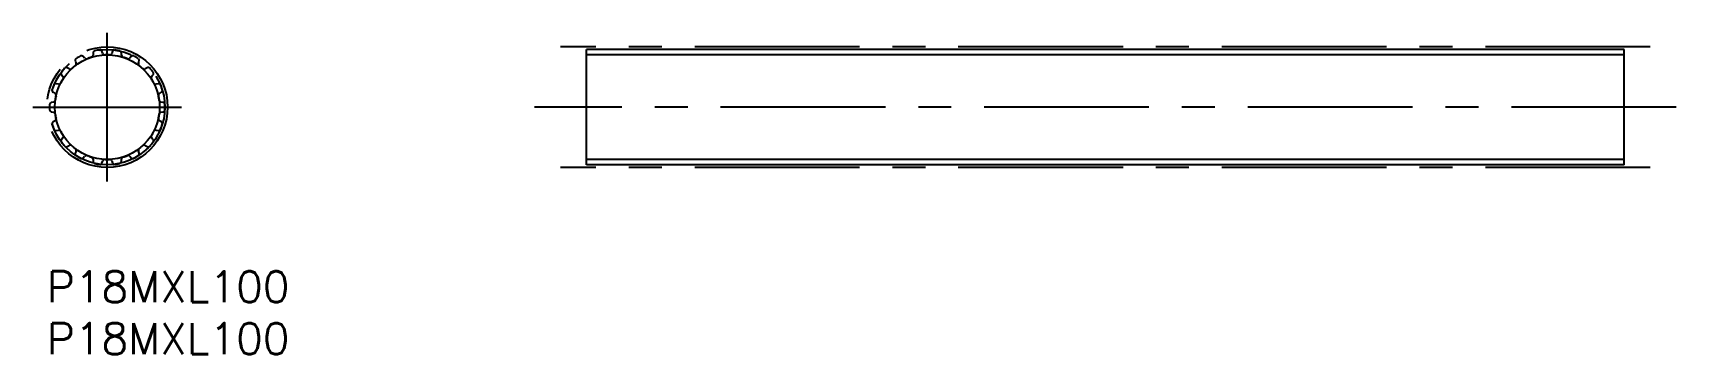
# Model space of a CAD drawing. Extents: x -1 to 157, y -8 to 23.
import ezdxf

# ---------------------------------------------------------------- set-up
doc = ezdxf.new("R2010")
doc.units = 0
doc.header["$LTSCALE"] = 0.5
doc.linetypes.add('CENTER', pattern=[50.8, 31.75, -6.35, 6.35, -6.35])
doc.linetypes.add('PHANTOM', pattern=[63.5, 31.75, -6.35, 6.35, -6.35, 6.35, -6.35])
for name, color, linetype in [('MSM_CENTER', 1, 'CENTER'), ('MSM_CONTINUOUS', 7, 'CONTINUOUS'), ('MSM_IMAGINARY', 6, 'PHANTOM'), ('MSM_NARROW', 5, 'CONTINUOUS'), ('MSM_PART_NUMBER', 7, 'CONTINUOUS')]:
    doc.layers.add(name, color=color, linetype=linetype)
doc.styles.get("Standard").update_dxf_attribs({"font": 'txt.shx', "height": 3, "bigfont": 'bigfont.shx'})

msp = doc.modelspace()

# ---------------------------------------------------------------- linework, layer by layer
at = {"layer": 'MSM_CENTER'}
for p, q in [((5.82, 8.65), (5.82, 22.99)), ((154.51, 21.64), (49.51, 21.64)), ((-1.35, 15.82), (12.99, 15.82)), ((157.01, 15.82), (47.01, 15.82)), ((154.51, 10), (49.51, 10))]:
    msp.add_line(p, q, dxfattribs=at)
msp.add_circle((5.82, 15.82), 5.82, dxfattribs=at)
at = {"layer": 'MSM_CONTINUOUS'}
for p, q in [((3.64, 20.54), (3.5, 20.71)), ((4.45, 21.06), (4.45, 20.84)), ((5.39, 21), (5.31, 21.21)), ((6.33, 21.21), (6.25, 21)), ((7.19, 20.84), (7.19, 21.06)), ((8.14, 20.71), (8, 20.54)), ((52.01, 10.26), (52.01, 21.39)), ((152.01, 21.39), (52.01, 21.39)), ((152.01, 10.26), (152.01, 21.39)), ((2.16, 19.51), (1.97, 19.62)), ((2.74, 20.27), (2.82, 20.07)), ((8.82, 20.07), (8.9, 20.27)), ((9.67, 19.62), (9.48, 19.51)), ((1.12, 18.04), (0.9, 18.08)), ((1.41, 18.95), (1.55, 18.78)), ((10.09, 18.78), (10.23, 18.95)), ((10.74, 18.08), (10.52, 18.04)), ((0.64, 16.3), (0.43, 16.26)), ((0.6, 17.25), (0.79, 17.14)), ((10.85, 17.14), (11.04, 17.25)), ((11.21, 16.26), (11, 16.3)), ((0.43, 15.38), (0.64, 15.34)), ((0.79, 14.5), (0.6, 14.39)), ((11.04, 14.39), (10.85, 14.5)), ((11, 15.34), (11.21, 15.38)), ((0.9, 13.56), (1.12, 13.6)), ((1.55, 12.86), (1.41, 12.69)), ((10.23, 12.69), (10.09, 12.86)), ((10.52, 13.6), (10.74, 13.56)), ((1.97, 12.02), (2.16, 12.13)), ((2.82, 11.57), (2.74, 11.37)), ((3.5, 10.93), (3.64, 11.1)), ((8, 11.1), (8.14, 10.93)), ((8.9, 11.37), (8.82, 11.57)), ((9.48, 12.13), (9.67, 12.02)), ((4.45, 10.8), (4.45, 10.58)), ((5.31, 10.43), (5.39, 10.64)), ((6.25, 10.64), (6.33, 10.43)), ((7.19, 10.58), (7.19, 10.8)), ((152.01, 10.26), (52.01, 10.26))]:
    msp.add_line(p, q, dxfattribs=at)
for centre, radius, start, end in [((5.82, 15.82), 5.56, 117.4372, 122.5628), ((3.35, 20.58), 0.2, 40, 117.4372), ((5.82, 15.82), 5.06, 107.3483, 112.6517), ((4.25, 20.84), 0.2, 287.3483, 0), ((4.65, 21.06), 0.2, 102.5628, 180), ((5.82, 15.82), 5.57, 97.4372, 102.5628), ((5.13, 21.14), 0.2, 20, 97.4372), ((5.58, 21.07), 0.2, 200, 272.6517), ((5.82, 15.82), 5.05, 87.3483, 92.6517), ((6.06, 21.07), 0.2, 267.3483, 340), ((6.51, 21.14), 0.2, 82.5628, 160), ((5.82, 15.82), 5.56, 77.4372, 82.5628), ((6.99, 21.06), 0.2, 0, 77.4372), ((7.39, 20.84), 0.2, 180, 252.6517), ((5.82, 15.82), 5.06, 67.3483, 72.6517), ((8.29, 20.58), 0.2, 62.5628, 140), ((5.82, 15.82), 5.56, 57.4372, 62.5628), ((1.56, 19.08), 0.2, 142.5628, 220), ((5.82, 15.82), 5.57, 137.4372, 142.5628), ((1.87, 19.45), 0.2, 60, 137.4372), ((2.26, 19.68), 0.2, 240, 312.6517), ((5.82, 15.82), 5.06, 127.3483, 132.6517), ((2.93, 20.34), 0.2, 122.5628, 200), ((2.63, 20), 0.2, 307.3483, 20), ((3.8, 20.67), 0.2, 220, 292.6517), ((7.84, 20.67), 0.2, 247.3483, 320), ((9.01, 20), 0.2, 160, 232.6517), ((8.71, 20.34), 0.2, 340, 57.4372), ((5.82, 15.82), 5.06, 47.3483, 52.6517), ((9.38, 19.68), 0.2, 227.3483, 300), ((9.77, 19.45), 0.2, 42.5628, 120), ((5.82, 15.82), 5.56, 37.4372, 42.5628), ((10.08, 19.08), 0.2, 320, 37.4372), ((0.7, 17.43), 0.2, 162.5628, 240), ((5.82, 15.82), 5.56, 157.4372, 162.5628), ((0.87, 17.88), 0.2, 80, 157.4372), ((1.15, 18.23), 0.2, 260, 332.6517), ((5.82, 15.82), 5.05, 147.3483, 152.6517), ((1.4, 18.66), 0.2, 327.3483, 40), ((10.24, 18.66), 0.2, 140, 212.6517), ((5.82, 15.82), 5.05, 27.3483, 32.6517), ((10.49, 18.23), 0.2, 207.3483, 280), ((10.77, 17.88), 0.2, 22.5628, 100), ((5.82, 15.82), 5.57, 17.4372, 22.5628), ((10.94, 17.43), 0.2, 300, 17.4372), ((5.82, 15.82), 5.56, 177.4372, 182.5628), ((0.46, 16.06), 0.2, 100, 177.4372), ((0.61, 16.49), 0.2, 280, 352.6517), ((0.69, 16.97), 0.2, 347.3483, 60), ((5.82, 15.82), 5.05, 167.3483, 172.6517), ((10.95, 16.97), 0.2, 120, 192.6517), ((5.82, 15.82), 5.05, 7.3483, 12.6517), ((11.03, 16.49), 0.2, 187.3483, 260), ((11.18, 16.06), 0.2, 2.5628, 80), ((5.82, 15.82), 5.56, 357.4372, 2.5628), ((0.46, 15.58), 0.2, 182.5628, 260), ((0.7, 14.21), 0.2, 120, 197.4372), ((0.61, 15.15), 0.2, 7.3483, 80), ((0.69, 14.67), 0.2, 300, 12.6517), ((5.82, 15.82), 5.05, 187.3483, 192.6517), ((5.82, 15.82), 5.05, 347.3483, 352.6517), ((10.95, 14.67), 0.2, 167.3483, 240), ((11.03, 15.15), 0.2, 100, 172.6517), ((10.94, 14.21), 0.2, 342.5628, 60), ((11.18, 15.58), 0.2, 280, 357.4372), ((5.82, 15.82), 5.56, 197.4372, 202.5628), ((0.87, 13.76), 0.2, 202.5628, 280), ((1.15, 13.41), 0.2, 27.3483, 100), ((5.82, 15.82), 5.05, 207.3483, 212.6517), ((1.56, 12.56), 0.2, 140, 217.4372), ((1.4, 12.98), 0.2, 320, 32.6517), ((10.24, 12.98), 0.2, 147.3483, 220), ((5.82, 15.82), 5.06, 327.3483, 332.6517), ((10.08, 12.56), 0.2, 322.5628, 40), ((10.49, 13.41), 0.2, 80, 152.6517), ((10.77, 13.76), 0.2, 260, 337.4372), ((5.82, 15.82), 5.56, 337.4372, 342.5628), ((5.82, 15.82), 5.56, 217.4372, 222.5628), ((1.87, 12.19), 0.2, 222.5628, 300), ((2.26, 11.96), 0.2, 47.3483, 120), ((5.82, 15.82), 5.05, 227.3483, 232.6517), ((2.93, 11.3), 0.2, 160, 237.4372), ((2.63, 11.64), 0.2, 340, 52.6517), ((5.82, 15.82), 5.57, 237.4372, 242.5628), ((3.8, 10.97), 0.2, 67.3483, 140), ((5.82, 15.82), 5.05, 247.3483, 252.6517), ((5.82, 15.82), 5.06, 287.3483, 292.6517), ((7.84, 10.97), 0.2, 40, 112.6517), ((5.82, 15.82), 5.56, 297.4372, 302.5628), ((9.01, 11.64), 0.2, 127.3483, 200), ((8.71, 11.3), 0.2, 302.5628, 20), ((5.82, 15.82), 5.05, 307.3483, 312.6517), ((9.38, 11.96), 0.2, 60, 132.6517), ((9.77, 12.19), 0.2, 240, 317.4372), ((5.82, 15.82), 5.56, 317.4372, 322.5628), ((3.35, 11.06), 0.2, 242.5628, 320), ((4.25, 10.8), 0.2, 0, 72.6517), ((4.65, 10.58), 0.2, 180, 257.4372), ((5.82, 15.82), 5.57, 257.4372, 262.5628), ((5.13, 10.5), 0.2, 262.5628, 340), ((5.58, 10.57), 0.2, 87.3483, 160), ((5.82, 15.82), 5.05, 267.3483, 272.6517), ((6.06, 10.57), 0.2, 20, 92.6517), ((6.51, 10.5), 0.2, 200, 277.4372), ((5.82, 15.82), 5.57, 277.4372, 282.5628), ((6.99, 10.58), 0.2, 282.5628, 0), ((7.39, 10.8), 0.2, 107.3483, 180), ((8.29, 11.06), 0.2, 220, 297.4372)]:
    msp.add_arc(centre, radius, start, end, dxfattribs=at)
at = {"layer": 'MSM_IMAGINARY'}
msp.add_circle((5.82, 15.82), 5.56, dxfattribs=at)
at = {"layer": 'MSM_NARROW'}
for p, q in [((152.01, 20.88), (52.01, 20.88)), ((152.01, 10.77), (52.01, 10.77))]:
    msp.add_line(p, q, dxfattribs=at)
msp.add_circle((5.82, 15.82), 5.05, dxfattribs=at)

# ---------------------------------------------------------------- texts
at = {"layer": 'MSM_PART_NUMBER'}
for p in [(0, -3), (0, -8)]:
    msp.add_text('P18MXL100', height=3, dxfattribs=at).set_placement(p)

doc.saveas('drawing.dxf')
